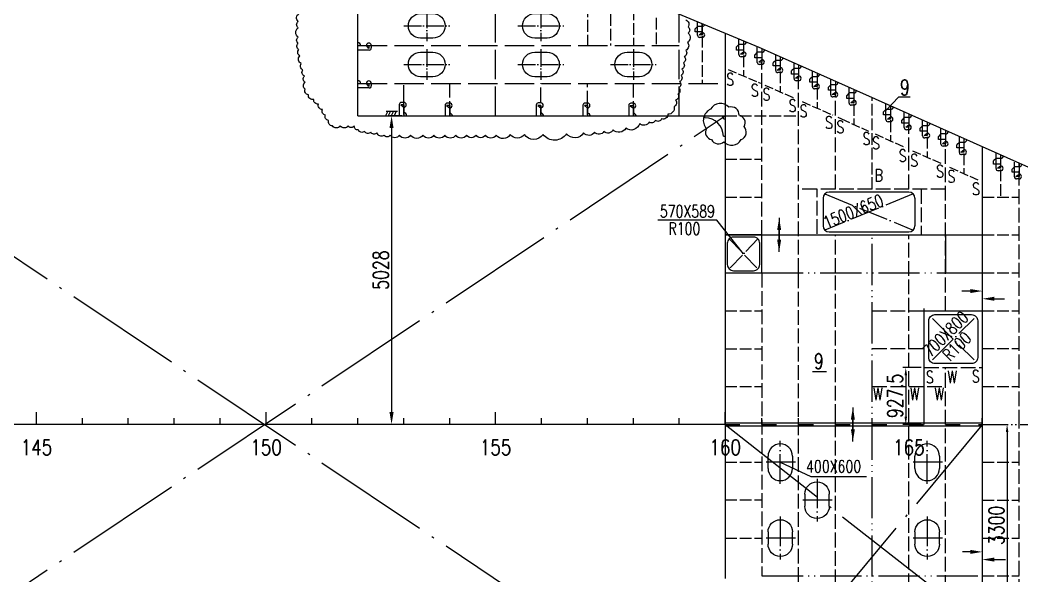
# Model space of a CAD drawing. Extents: x 373818 to 563892, y 592057 to 634257.
# Drawn here: x 533682 to 550048, y 613744 to 622826 of the extents above; entities that cross this region are included whole.
import ezdxf
from ezdxf.enums import TextEntityAlignment as Align

# ---------------------------------------------------------------- set-up
doc = ezdxf.new("R2010")
doc.units = 0
doc.header["$LTSCALE"] = 40
doc.header["$MEASUREMENT"] = 0
for name, pattern in [('ACAD_ISO02W100', [15, 12, -3]), ('ACAD_ISO03W100', [30, 12, -18]), ('ACAD_ISO04W100', [30.5, 24, -3, 0.5, -3]), ('ACAD_ISO05W100', [34, 24, -3, 0.5, -3, 0.5, -3])]:
    doc.linetypes.add(name, pattern=pattern)
doc.layers.get('0').update_dxf_attribs({"linetype": 'CONTINUOUS'})
doc.layers.get('DEFPOINTS').update_dxf_attribs({"linetype": 'CONTINUOUS'})
for name, color, linetype in [('01CONTINUOUS', 2, 'CONTINUOUS'), ('C-CEN', 4, 'ACAD_ISO04W100'), ('C-CON', 4, 'CONTINUOUS'), ('C-DAS', 4, 'ACAD_ISO02W100'), ('FRAME', 7, 'CONTINUOUS'), ('MODIFY', 7, 'CONTINUOUS'), ('TEXT', 9, 'CONTINUOUS'), ('Y-CON', 2, 'CONTINUOUS'), ('Y-DAS', 2, 'ACAD_ISO02W100'), ('Y-H', 2, 'ACAD_ISO03W100'), ('Y-PH', 2, 'ACAD_ISO05W100')]:
    doc.layers.add(name, color=color, linetype=linetype)
doc.styles.add('ROMANS', font='romans.shx', dxfattribs={"width": 0.75, "height": 250, "bigfont": 'hzdx.shx'})
doc.dimstyles.new('DM-100', dxfattribs={"dimscale": 0, "dimtxt": 250, "dimasz": 200, "dimexe": 30, "dimexo": 30, "dimgap": 50, "dimtad": 1, "dimdec": 0, "dimzin": 0, "dimdsep": 46, "dimtxsty": 'ROMANS', "dimcen": 0, "dimclrd": 1, "dimclre": 1, "dimclrt": 1, "dimadec": 0, "dimazin": 0, "dimtfac": 1, "dimtdec": 0, "dimtmove": 0, "dimatfit": 3, "dimfxl": 1, "dimtolj": 1, "dimtzin": 0, "dimarcsym": 0})
doc.dimstyles.new('DM-50', dxfattribs={"dimscale": 50, "dimtxt": 1, "dimasz": 2.5, "dimexe": 1, "dimexo": 1, "dimgap": 1, "dimtad": 1, "dimdec": 0, "dimdsep": 46, "dimtxsty": 'ROMANS', "dimblk1": 'CLOSEDBLANK', "dimblk2": 'CLOSEDBLANK', "dimcen": 0, "dimclrd": 1, "dimclre": 1, "dimclrt": 1, "dimadec": 0, "dimazin": 0, "dimtfac": 1, "dimtdec": 0, "dimtmove": 0, "dimatfit": 3, "dimldrblk": 'CLOSEDBLANK', "dimfxl": 1, "dimtolj": 1, "dimarcsym": 0})

# ---------------------------------------------------------------- blocks, each defined once
blk = doc.blocks.new('*D99')
at = {"color": 1, "linetype": 'ByBlock', "transparency": 16777216}
for p, q in [((539920, 622404), (539721, 622404)), ((539751, 622204), (539751, 617564)), ((539920, 617364), (539721, 617364))]:
    blk.add_line(p, q, dxfattribs=at)
for points in [[(539717, 622204), (539784, 622204), (539751, 622404)], [(539717, 617564), (539784, 617564), (539751, 617364)]]:
    blk.add_solid(points, dxfattribs=at)
at = {"layer": 'DEFPOINTS', "color": 0, "linetype": 'ByBlock', "transparency": 16777216}
for p in [(539950, 622404), (539751, 617364), (539950, 617364)]:
    blk.add_point(p, dxfattribs=at)
at = {"color": 1, "linetype": 'ByBlock', "transparency": 16777216, "insert": (539576, 619884), "char_height": 250, "attachment_point": 5, "rotation": 90, "style": 'ROMANS'}
blk.add_mtext('\\A1;5028', dxfattribs=at)
blk = doc.blocks.new('A$C3512239F')
at = {"color": 7, "linetype": 'ACAD_ISO04W100', "ltscale": 0.3}
for p, q in [((375, 0), (375, 500)), ((0, 250), (750, 250))]:
    blk.add_line(p, q, dxfattribs=at)
at = {"color": 7, "linetype": 'Continuous'}
for p, q in [((475, 450), (275, 450)), ((275, 50), (475, 50))]:
    blk.add_line(p, q, dxfattribs=at)
for centre, start, end in [((275, 250), 90, 270), ((475, 250), 270, 90)]:
    blk.add_arc(centre, 200, start, end, dxfattribs=at)
blk = doc.blocks.new('A$C63D31A94')
at = {"layer": 'C-CEN', "ltscale": 0.5}
for p, q in [((250, 700), (250, 0)), ((0, 350), (500, 350))]:
    blk.add_line(p, q, dxfattribs=at)
at = {"layer": 'C-CON'}
for p, q in [((50, 250), (50, 450)), ((450, 450), (450, 250))]:
    blk.add_line(p, q, dxfattribs=at)
for centre, start, end in [((250, 450), 0, 180), ((250, 250), 180, 0)]:
    blk.add_arc(centre, 200, start, end, dxfattribs=at)
blk = doc.blocks.new('*D210')
at = {"color": 1, "linetype": 'ByBlock', "transparency": 16777216}
for p, q in [((571958, 618297), (571658, 618297)), ((571708, 618172), (571708, 617494)), ((571958, 617369), (571658, 617369))]:
    blk.add_line(p, q, dxfattribs=at)
for points in [[(571687, 618172), (571729, 618172), (571708, 618297)], [(571687, 617494), (571729, 617494), (571708, 617369)]]:
    blk.add_solid(points, dxfattribs=at)
at = {"layer": 'DEFPOINTS', "color": 0, "linetype": 'ByBlock', "transparency": 16777216}
for p in [(572008, 618297), (571708, 617369), (572008, 617369)]:
    blk.add_point(p, dxfattribs=at)
at = {"color": 1, "linetype": 'ByBlock', "transparency": 16777216, "insert": (571533, 617833), "char_height": 250, "attachment_point": 5, "rotation": 90, "style": 'ROMANS'}
blk.add_mtext('\\A1;927.5', dxfattribs=at)
blk = doc.blocks.new('_CLOSEDBLANK')
at = {"color": 0, "linetype": 'ByBlock'}
for p, q in [((-1, 0.17), (0, 0)), ((-1, 0.17), (-1, -0.17)), ((0, 0), (-1, -0.17))]:
    blk.add_line(p, q, dxfattribs=at)

msp = doc.modelspace()

# ---------------------------------------------------------------- linework, layer by layer
at = {"color": 7, "ltscale": 0.2}
for p, q in [((544750.3, 622720.7), (544710.3, 622680.7)), ((544750.3, 622576.7), (544750.3, 622795.5)), ((544825.3, 622720.7), (544750.3, 622720.7)), ((544710.3, 622631.1), (544710.3, 622680.7)), ((544825.3, 622631.1), (544710.3, 622631.1)), ((545425.3, 622425.4), (545385.3, 622385.4)), ((545385.3, 622335.9), (545385.3, 622385.4)), ((545425.3, 622261.3), (545425.3, 622519.8)), ((545500.3, 622425.4), (545425.3, 622425.4)), ((545725.3, 622134.5), (545725.3, 622393)), ((539385.3, 622334.9), (539200.3, 622334.9)), ((545500.3, 622335.9), (545385.3, 622335.9)), ((545725.3, 622298.6), (545685.3, 622258.6)), ((545685.3, 622209.1), (545685.3, 622258.6)), ((545800.3, 622298.6), (545725.3, 622298.6)), ((546025.3, 622001.8), (546025.3, 622260.3)), ((545800.3, 622209.1), (545685.3, 622209.1)), ((546025.3, 622165.9), (545985.3, 622125.9)), ((545985.3, 622076.3), (545985.3, 622125.9)), ((546100.3, 622076.3), (545985.3, 622076.3)), ((546100.3, 622165.9), (546025.3, 622165.9)), ((546325.3, 621869), (546325.3, 622127.5)), ((546325.3, 622033.1), (546285.3, 621993.1)), ((546285.3, 621943.5), (546285.3, 621993.1)), ((546400.3, 621943.5), (546285.3, 621943.5)), ((546400.3, 622033.1), (546325.3, 622033.1)), ((546625.3, 621900.3), (546585.3, 621860.3)), ((546625.3, 621736.2), (546625.3, 621994.7)), ((546700.3, 621900.3), (546625.3, 621900.3)), ((546585.3, 621810.7), (546585.3, 621860.3)), ((546700.3, 621810.7), (546585.3, 621810.7)), ((546925.3, 621767.5), (546885.3, 621727.5)), ((546885.3, 621678), (546885.3, 621727.5)), ((546925.3, 621603.4), (546925.3, 621861.9)), ((547000.3, 621767.5), (546925.3, 621767.5)), ((547225.3, 621469.8), (547225.3, 621728.3)), ((539385.3, 621715.9), (539200.3, 621715.9)), ((547000.3, 621678), (546885.3, 621678)), ((547225.3, 621633.9), (547185.3, 621593.9)), ((547185.3, 621544.4), (547185.3, 621593.9)), ((547300.3, 621633.9), (547225.3, 621633.9)), ((539875.3, 621445), (539875.3, 621259.9)), ((540625.3, 621433.4), (540625.3, 621265.9)), ((542112.8, 621436.4), (542112.8, 621259.9)), ((542875.3, 621433.5), (542875.3, 621259.9)), ((543625.3, 621430.6), (543625.3, 621259.9)), ((547300.3, 621544.4), (547185.3, 621544.4)), ((547825.3, 621200), (547825.3, 621458.5)), ((547825.3, 621364.1), (547785.3, 621324.1)), ((547785.3, 621274.5), (547785.3, 621324.1)), ((547900.3, 621274.5), (547785.3, 621274.5)), ((547900.3, 621364.1), (547825.3, 621364.1)), ((548125.3, 621068), (548125.3, 621326.5)), ((548125.3, 621232.1), (548085.3, 621192.1)), ((548085.3, 621142.5), (548085.3, 621192.1)), ((548200.3, 621142.5), (548085.3, 621142.5)), ((548200.3, 621232.1), (548125.3, 621232.1)), ((548425.3, 621098.1), (548385.3, 621058.1)), ((548425.3, 620934), (548425.3, 621192.5)), ((548500.3, 621098.1), (548425.3, 621098.1)), ((548385.3, 621008.6), (548385.3, 621058.1)), ((548500.3, 621008.6), (548385.3, 621008.6)), ((548725.3, 620964.2), (548685.3, 620924.2)), ((548685.3, 620874.6), (548685.3, 620924.2)), ((548725.3, 620800.1), (548725.3, 621058.6)), ((548800.3, 620964.2), (548725.3, 620964.2)), ((549025.3, 620661.6), (549025.3, 620920.1)), ((548800.3, 620874.6), (548685.3, 620874.6)), ((549025.3, 620825.7), (548985.3, 620785.7)), ((548985.3, 620736.1), (548985.3, 620785.7)), ((549100.3, 620825.7), (549025.3, 620825.7)), ((549100.3, 620736.1), (548985.3, 620736.1)), ((549624.3, 620398.7), (549624.3, 620657.2)), ((549624.3, 620562.8), (549584.3, 620522.8)), ((549584.3, 620473.2), (549584.3, 620522.8)), ((549699.3, 620473.2), (549584.3, 620473.2)), ((549699.3, 620562.8), (549624.3, 620562.8)), ((549925.3, 620428.4), (549885.3, 620388.4)), ((549925.3, 620264.3), (549925.3, 620505.3)), ((550000.3, 620428.4), (549925.3, 620428.4)), ((549885.3, 620338.8), (549885.3, 620388.4)), ((550000.3, 620338.8), (549885.3, 620338.8))]:
    msp.add_line(p, q, dxfattribs=at)
for p, q in [((539420.3, 622409.9), (539420.3, 622369.9)), ((544825.3, 622541.7), (544785.3, 622541.7)), ((545500.3, 622226.3), (545460.3, 622226.3)), ((545800.3, 622099.5), (545760.3, 622099.5)), ((546100.3, 621966.8), (546060.3, 621966.8)), ((539420.3, 621790.9), (539420.3, 621750.9)), ((545749.3, 621807.1), (545776.4, 621795.1)), ((546400.3, 621834), (546360.3, 621834)), ((546700.3, 621701.2), (546660.3, 621701.2)), ((547000.3, 621568.4), (546960.3, 621568.4)), ((539950.3, 621480), (539910.3, 621480)), ((540700.3, 621468.4), (540660.3, 621468.4)), ((542187.8, 621471.4), (542147.8, 621471.4)), ((542950.3, 621468.5), (542910.3, 621468.5)), ((543700.3, 621465.6), (543660.3, 621465.6)), ((547300.3, 621434.8), (547260.3, 621434.8)), ((539619.8, 621259.9), (539842.9, 621259.9)), ((539690.9, 621335.3), (539653.5, 621259.9)), ((539664.3, 621335.3), (539849.8, 621335.3)), ((539734.2, 621335.3), (539696.8, 621259.9)), ((539780.7, 621335.3), (539743.4, 621259.9)), ((539828.6, 621335.3), (539791.2, 621259.9)), ((544870.3, 621229.9), (544870.3, 621259.9)), ((547900.3, 621165), (547860.3, 621165)), ((545170.3, 620929.9), (545200.3, 620929.9)), ((548200.3, 621033), (548160.3, 621033)), ((548500.3, 620899), (548460.3, 620899)), ((548800.3, 620765.1), (548760.3, 620765.1)), ((549100.3, 620626.6), (549060.3, 620626.6)), ((549699.3, 620363.7), (549659.3, 620363.7)), ((550000.3, 620229.3), (549960.3, 620229.3)), ((546929.6, 620014.9), (546900.3, 620014.9)), ((548200.3, 620014.9), (546929.6, 620014.9)), ((546800.3, 619914.9), (546800.3, 619464.9)), ((548300.3, 619914.9), (548300.3, 619464.9)), ((545061.7, 619554.3), (544098, 619554.3)), ((545500.3, 619005.4), (545061.7, 619554.3)), ((546900.3, 619364.9), (548200.3, 619364.9)), ((533950.3, 616219.9), (533950.3, 616419.9)), ((537700.3, 616219.9), (537700.3, 616419.9)), ((541450.3, 616219.9), (541450.3, 616419.9)), ((545200.3, 616219.9), (545200.3, 616419.9)), ((545200.3, 616219.9), (545200.3, 616419.9)), ((548200.3, 616219.9), (548200.3, 616419.9)), ((548200.3, 616219.9), (548200.3, 616419.9)), ((545200.3, 616219.9), (526450.3, 616219.9)), ((534700.3, 616219.9), (534700.3, 616319.9)), ((535450.3, 616219.9), (535450.3, 616319.9)), ((536200.3, 616219.9), (536200.3, 616319.9)), ((536950.3, 616219.9), (536950.3, 616319.9)), ((538450.3, 616219.9), (538450.3, 616319.9)), ((539200.3, 616219.9), (539200.3, 616319.9)), ((539950.3, 616219.9), (539950.3, 616319.9)), ((540700.3, 616219.9), (540700.3, 616319.9)), ((542200.3, 616219.9), (542200.3, 616319.9)), ((542950.3, 616219.9), (542950.3, 616319.9)), ((543700.3, 616219.9), (543700.3, 616319.9)), ((544450.3, 616219.9), (544450.3, 616319.9)), ((545800.3, 616219.9), (545800.3, 616319.9)), ((545800.3, 616219.9), (545800.3, 616319.9)), ((546400.3, 616219.9), (546400.3, 616319.9)), ((546400.3, 616219.9), (546400.3, 616319.9)), ((547000.3, 616219.9), (547000.3, 616319.9)), ((547000.3, 616219.9), (547000.3, 616319.9)), ((547600.3, 616219.9), (547600.3, 616319.9)), ((547600.3, 616219.9), (547600.3, 616319.9)), ((548800.3, 616219.9), (548800.3, 616319.9)), ((548800.3, 616219.9), (548800.3, 616319.9)), ((549400.3, 616219.9), (549400.3, 616319.9)), ((549400.3, 616219.9), (549400.3, 616319.9)), ((550000.3, 616219.9), (550000.3, 616319.9)), ((546100.3, 615600.9), (546598.2, 615366.4)), ((546598.2, 615366.4), (547508.1, 615366.4))]:
    msp.add_line(p, q)
at = {"ltscale": 0.3}
for p, q in [((547825.3, 621346.1), (548039, 621570.9)), ((548039, 621570.9), (548222.9, 621570.2))]:
    msp.add_line(p, q, dxfattribs=at)
at = {"lineweight": -2, "ltscale": 0.5}
for p, q in [((545200.3, 616244.9), (549400.3, 616244.9)), ((545200.3, 616194.9), (549400.3, 616194.9))]:
    msp.add_line(p, q, dxfattribs=at)
at = {"color": 1, "linetype": 'ByBlock'}
msp.add_line((549805.2, 616094.9), (549805.2, 613044.9), dxfattribs=at)
at = {"color": 1}
for points in [[(549202.5, 618398.1), (549063.4, 618398.1)], [(549598.1, 618272), (549762.6, 618272)], [(549202.5, 614137.2), (549078.4, 614137.2)], [(549598.1, 614011.1), (549777.6, 614011.1)]]:
    msp.add_lwpolyline(points, dxfattribs=at)
at = {"ltscale": 0.3}
msp.add_lwpolyline([(549325.3, 617912.6), (549325.3, 617312.6, -0.4142136), (549225.3, 617212.6), (548625.3, 617212.6, -0.4142136), (548525.3, 617312.6), (548525.3, 617912.6, -0.4142136), (548625.3, 618012.6), (549225.3, 618012.6, -0.4142136)], format="xyb", close=True, dxfattribs=at)
at = {"color": 7, "ltscale": 0.2}
for centre, start, end in [((544825.3, 622765.7), 270, 344.19776), ((539200.3, 622409.9), 0, 90), ((545500.3, 622470.4), 270, 0), ((545800.3, 622343.6), 270, 0), ((546100.3, 622210.8), 270, 0), ((546400.3, 622078.1), 270, 0), ((546700.3, 621945.3), 270, 0), ((539200.3, 621790.9), 0, 90), ((547000.3, 621812.5), 270, 0), ((547300.3, 621678.9), 270, 0), ((547900.3, 621409.1), 270, 0), ((539950.3, 621269.7), 351.23016, 90), ((540700.3, 621258.1), 2.2566, 90), ((542187.8, 621261.1), 351.23016, 90), ((542950.3, 621258.2), 2.07365, 90), ((543700.3, 621255.4), 5.76619, 90), ((548200.3, 621277.1), 270, 0), ((548500.3, 621143.1), 270, 0), ((548800.3, 621009.2), 270, 0), ((549100.3, 620870.7), 270, 0), ((549699.3, 620607.8), 270, 0), ((550000.3, 620473.4), 270, 0)]:
    msp.add_arc(centre, 45, start, end, dxfattribs=at)
for centre, radius, start, end in [((544785.3, 622576.7), 35, 180, 270), ((544825.3, 622581.7), 40, 270, 90), ((539380.3, 622409.9), 40, 0, 180), ((539385.3, 622369.9), 35, 270, 0), ((545460.3, 622261.3), 35, 180, 270), ((545500.3, 622266.3), 40, 270, 90), ((545760.3, 622134.5), 35, 180, 270), ((545800.3, 622139.5), 40, 270, 90), ((546060.3, 622001.8), 35, 180, 270), ((546100.3, 622006.8), 40, 270, 90), ((546400.3, 621874), 40, 270, 90), ((539380.3, 621790.9), 40, 0, 180), ((539385.3, 621750.9), 35, 270, 0), ((546360.3, 621869), 35, 180, 270), ((546660.3, 621736.2), 35, 180, 270), ((546700.3, 621741.2), 40, 270, 90), ((546960.3, 621603.4), 35, 180, 270), ((547000.3, 621608.4), 40, 270, 90), ((539910.3, 621445), 35, 90, 180), ((539950.3, 621440), 40, 270, 90), ((540660.3, 621433.4), 35, 90, 180), ((540700.3, 621428.4), 40, 270, 90), ((542147.8, 621436.4), 35, 90, 180), ((542187.8, 621431.4), 40, 270, 90), ((542910.3, 621433.5), 35, 90, 180), ((542950.3, 621428.5), 40, 270, 90), ((543660.3, 621430.6), 35, 90, 180), ((543700.3, 621425.6), 40, 270, 90), ((547260.3, 621469.8), 35, 180, 270), ((547300.3, 621474.8), 40, 270, 90), ((545200.3, 621259.9), 50, 180, 270), ((547900.3, 621205), 40, 270, 90), ((544870.3, 620929.9), 300, 0, 90), ((547860.3, 621200), 35, 180, 270), ((548200.3, 621073), 40, 270, 90), ((548160.3, 621068), 35, 180, 270), ((548460.3, 620934), 35, 180, 270), ((548500.3, 620939), 40, 270, 90), ((548760.3, 620800.1), 35, 180, 270), ((548800.3, 620805.1), 40, 270, 90), ((549060.3, 620661.6), 35, 180, 270), ((549100.3, 620666.6), 40, 270, 90), ((549699.3, 620403.7), 40, 270, 90), ((549659.3, 620398.7), 35, 180, 270), ((549960.3, 620264.3), 35, 180, 270), ((550000.3, 620269.3), 40, 270, 90), ((546900.3, 619914.9), 100, 90, 180), ((548200.3, 619914.9), 100, 0, 90), ((546900.3, 619464.9), 100, 180, 270), ((548200.3, 619464.9), 100, 270, 0)]:
    msp.add_arc(centre, radius, start, end)
at = {"color": 1}
for points in [[(549202.5, 618431.5), (549402.5, 618398.1), (549202.5, 618364.8)], [(549598.1, 618238.7), (549398.1, 618272), (549598.1, 618305.4)], [(549202.5, 614170.5), (549402.5, 614137.2), (549202.5, 614103.9)], [(549598.1, 613977.8), (549398.1, 614011.1), (549598.1, 614044.5)]]:
    msp.add_solid(points, dxfattribs=at)
at = {"color": 1, "linetype": 'ByBlock'}
msp.add_solid([(549784.4, 616094.9), (549826, 616094.9), (549805.2, 616219.9)], dxfattribs=at)
at = {"layer": '01CONTINUOUS'}
for p, q in [((539200.3, 621259.9), (539200.3, 624698.9)), ((539200.3, 621259.9), (545200.3, 621259.9)), ((549400.3, 620757.2), (549400.3, 614789.9)), ((545200.3, 619314.9), (549400.3, 619314.9)), ((548800.3, 619314.9), (548800.3, 618695.9)), ((548800.3, 618695.9), (549400.3, 618695.9)), ((548450.3, 616219.9), (548450.3, 618111.9)), ((548450.3, 618076.9), (549400.3, 618076.9)), ((549400.3, 614789.9), (549400.3, 611682.6))]:
    msp.add_line(p, q, dxfattribs=at)
msp.add_lwpolyline([(532788.3, 626083.3), (534100.3, 625854.1), (536393.3, 625390.5), (537350.3, 625171.9), (539359.3, 624658.2), (540600.3, 624297.7), (542293.3, 623751.7), (543850.3, 623176.9), (545749.3, 622382.1), (547100.3, 621784.1), (550350.3, 620333)], dxfattribs=at)
at = {"layer": 'C-CEN', "ltscale": 2}
for p, q in [((526450.3, 623739.9), (545200.3, 611179.9)), ((526450.3, 608699.9), (545200.3, 621259.9)), ((545200.3, 616219.9), (549400.3, 612919.9)), ((545200.3, 611179.9), (549400.3, 616206.9))]:
    msp.add_line(p, q, dxfattribs=at)
at = {"layer": 'C-CEN', "ltscale": 0.5}
for p, q in [((546829.6, 619985.6), (548271, 619394.2)), ((548271, 619985.6), (546829.6, 619394.2)), ((548585.9, 617952), (549264.7, 617273.2)), ((548585.9, 617273.2), (549264.7, 617952))]:
    msp.add_line(p, q, dxfattribs=at)
at = {"layer": 'C-CEN', "ltscale": 0.3}
for p, q in [((545264.6, 619250.6), (545736, 618760.2)), ((545736, 619250.6), (545264.6, 618760.2))]:
    msp.add_line(p, q, dxfattribs=at)
at = {"layer": 'C-CON'}
msp.add_line((546625.9, 617084.3), (546852.6, 617083.1), dxfattribs=at)
at = {"layer": 'C-DAS'}
for p, q in [((539200.3, 622409.9), (544450.3, 622409.9)), ((539200.3, 621790.9), (545200.3, 621790.9))]:
    msp.add_line(p, q, dxfattribs=at)
at = {"layer": 'C-DAS', "ltscale": 0.5}
for p, q in [((545800.3, 619314.9), (545800.3, 622139.5)), ((546400.3, 618695.9), (546400.3, 621874)), ((547000.3, 620064.9), (547000.3, 621608.4)), ((548200.3, 620064.9), (548200.3, 621073)), ((548800.3, 618076.9), (548800.3, 620805.1)), ((550000.3, 616219.9), (550000.3, 620489.3)), ((548800.3, 620064.9), (546400.3, 620064.9)), ((546700.3, 619332.4), (546700.3, 620064.9)), ((548400.3, 620064.9), (548400.3, 619314.9)), ((547000.3, 618695.9), (547000.3, 619314.9)), ((548200.3, 611146.8), (548200.3, 619314.9)), ((545800.3, 618695.9), (545800.3, 613743.9)), ((546400.3, 610345.8), (546400.3, 618695.9)), ((547000.3, 610611.3), (547000.3, 618695.9)), ((547600.3, 618076.9), (548450.3, 618076.9)), ((547600.3, 617457.9), (548450.3, 617457.9)), ((548450.3, 617148.4), (549400.3, 617148.4)), ((548800.3, 616219.9), (548800.3, 617148.4)), ((547600.3, 616838.9), (548800.3, 616838.9)), ((548800.3, 611414.7), (548800.3, 616206.9)), ((550000.3, 611950.5), (550000.3, 616219.9))]:
    msp.add_line(p, q, dxfattribs=at)
at = {"layer": 'C-DAS', "ltscale": 0.3}
for p, q in [((545246.9, 622017.4), (545749.3, 621807.1)), ((545848, 621763.4), (546339.6, 621545.8))]:
    msp.add_line(p, q, dxfattribs=at)
for points in [[(546458.8, 621493), (546959.9, 621271.3)], [(547039.4, 621236.1), (547100.3, 621209.1), (547541.4, 621012.2)], [(547647.5, 620964.8), (548142.8, 620743.7)], [(548259.9, 620691.4), (548746.2, 620474.3)], [(548866.4, 620420.6), (549354.2, 620202.8)]]:
    msp.add_lwpolyline(points, dxfattribs=at)
at = {"layer": 'FRAME'}
for p, q in [((545200.3, 616219.9), (545200.3, 616419.9)), ((548200.3, 616219.9), (548200.3, 616419.9)), ((545800.3, 616219.9), (545800.3, 616319.9)), ((546400.3, 616219.9), (546400.3, 616319.9)), ((547000.3, 616219.9), (547000.3, 616319.9)), ((547600.3, 616219.9), (547600.3, 616319.9)), ((548800.3, 616219.9), (548800.3, 616319.9)), ((549400.3, 616219.9), (549400.3, 616319.9))]:
    msp.add_line(p, q, dxfattribs=at)
at = {"layer": 'MODIFY', "color": 1, "linetype": 'Continuous'}
msp.add_lwpolyline([(544556.6, 622826.9, -0.5205671), (544594.8, 622712.4, -0.5205671), (544594.8, 622610.5, -0.5205671), (544582.1, 622457.8, -0.5205671), (544556.6, 622330.5, -0.5205671), (544531.1, 622228.7, -0.5205671), (544518.4, 622126.8, -0.5205671), (544492.9, 622025, -0.5205671), (544480.2, 621923.2, -0.5205671), (544454.7, 621821.4, -0.5205671), (544442, 621719.5, -0.5205671), (544429.2, 621617.7, -0.5205671), (544391, 621515.9, -0.5205671), (544365.5, 621414, -0.5205671), (544263.6, 621286.8, -0.5205671), (544161.7, 621210.4, -0.5205671), (544059.8, 621184.9, -0.5205671), (543957.9, 621159.5, -0.5205671), (543805.1, 621134, -0.5205671), (543575.8, 621057.7, -0.5205671), (543372, 621032.2, -0.5205671), (543219.1, 621006.7, -0.5205671), (543066.3, 620994, -0.5205671), (542887.9, 620981.3, -0.5205671), (542607.7, 620968.6, -0.5205671), (542225.6, 620955.8, -0.5205671), (541919.8, 620955.8, -0.5205671), (541690.6, 620955.8, -0.5205671), (541461.3, 620943.1, -0.5205671), (541282.9, 620943.1, -0.5205671), (541130.1, 620943.1, -0.5205671), (540977.2, 620943.1, -0.5205671), (540798.9, 620943.1, -0.5205671), (540620.6, 620943.1, -0.5205671), (540442.2, 620943.1, -0.5205671), (540263.9, 620943.1, -0.5205671), (540060.1, 620943.1, -0.5205671), (539881.8, 620943.1, -0.5205671), (539728.9, 620943.1, -0.5205671), (539627, 620943.1, -0.5205671), (539512.4, 620981.3, -0.5205671), (539410.5, 620994, -0.5205671), (539308.6, 621006.7, -0.5205671), (539206.6, 621032.2, -0.5205671), (539143, 621095.8), (539143, 621095.8, -0.5205671), (539041.1, 621095.8, -0.5205671), (538913.7, 621095.8, -0.5205671), (538786.3, 621095.8, -0.5205671), (538722.6, 621184.9, -0.5205671), (538671.7, 621274, -0.5205671), (538620.7, 621363.1, -0.5205671), (538557, 621452.2, -0.5205671), (538480.6, 621528.6, -0.5205671), (538391.4, 621605, -0.5205671), (538340.5, 621694.1, -0.5205671), (538340.5, 621808.6, -0.5205671), (538327.7, 621910.5, -0.5205671), (538302.3, 622012.3, -0.5205671), (538276.8, 622114.1, -0.5205671), (538251.3, 622241.4, -0.5205671), (538238.6, 622343.2, -0.5205671), (538225.8, 622445.1, -0.5205671), (538225.8, 622546.9, -0.5205671), (538225.8, 622699.6, -0.5205671), (538225.8, 622801.4, -0.5205671), (538238.6, 622928.7, -0.5205671)], format="xyb", dxfattribs=at)
msp.add_lwpolyline([(545459.8, 620871.4, 0.5205671), (545509.6, 621086.6, 0.5205671), (545426.7, 621268.8, 0.5205671), (545260.8, 621401.2, 0.5205671), (544962.2, 621368.1, 0.5205671), (544895.9, 621053.5, 0.5205671), (544978.8, 620871.4, 0.5205671), (545177.9, 620838.2, 0.5205671), (545459.8, 620871.4)], format="xyb", close=True, dxfattribs=at)
at = {"layer": 'TEXT'}
msp.add_lwpolyline([(545235.3, 618830.9, 0.4142136), (545335.3, 618730.9), (545665.3, 618730.9, 0.4142136), (545765.3, 618830.9), (545765.3, 619179.9, 0.4142136), (545665.3, 619279.9), (545335.3, 619279.9, 0.4142136), (545235.3, 619179.9), (545235.3, 618830.9)], format="xyb", dxfattribs=at)
at = {"layer": 'Y-CON'}
for p, q in [((544825.3, 622581.7), (544825.3, 622768.8)), ((545200.3, 622611.9), (545200.3, 613699.9)), ((545200.3, 622611.9), (545200.3, 613699.9)), ((545200.3, 621714.7), (545200.3, 613699.9)), ((545200.3, 621714.7), (545200.3, 613699.9)), ((539950.3, 621440), (539950.3, 621259.9)), ((540700.3, 621428.4), (540700.3, 621268.4)), ((542187.8, 621431.4), (542187.8, 621259.9)), ((542950.3, 621428.5), (542950.3, 621259.9)), ((543700.3, 621425.6), (543700.3, 621259.9))]:
    msp.add_line(p, q, dxfattribs=at)
for points in [[(544825.3, 622761.7), (544825.3, 622581.7), (544775.3, 622581.7), (544825.3, 622621.7)], [(539200.3, 622409.9), (539380.3, 622409.9), (539380.3, 622359.9), (539340.3, 622409.9)], [(545500.3, 622486.3), (545500.3, 622266.3), (545450.3, 622266.3), (545500.3, 622306.3)], [(545800.3, 622359.5), (545800.3, 622139.5), (545750.3, 622139.5), (545800.3, 622179.5)], [(546100.3, 622226.8), (546100.3, 622006.8), (546050.3, 622006.8), (546100.3, 622046.8)], [(546400.3, 622094), (546400.3, 621874), (546350.3, 621874), (546400.3, 621914)], [(546700.3, 621961.2), (546700.3, 621741.2), (546650.3, 621741.2), (546700.3, 621781.2)], [(539200.3, 621790.9), (539380.3, 621790.9), (539380.3, 621740.9), (539340.3, 621790.9)], [(547000.3, 621828.4), (547000.3, 621608.4), (546950.3, 621608.4), (547000.3, 621648.4)], [(547300.3, 621694.8), (547300.3, 621474.8), (547250.3, 621474.8), (547300.3, 621514.8)], [(539950.3, 621287.1), (539950.3, 621440), (539900.3, 621440), (539950.3, 621400)], [(540700.3, 621259.9), (540700.3, 621428.4), (540650.3, 621428.4), (540700.3, 621388.4)], [(542187.8, 621278.5), (542187.8, 621431.4), (542137.8, 621431.4), (542187.8, 621391.4)], [(542950.3, 621275.7), (542950.3, 621428.5), (542900.3, 621428.5), (542950.3, 621388.5)], [(543700.3, 621272.8), (543700.3, 621425.6), (543650.3, 621425.6), (543700.3, 621385.6)], [(547900.3, 621426.9), (547900.3, 621206.9), (547850.3, 621206.9), (547900.3, 621246.9)], [(548200.3, 621293), (548200.3, 621073), (548150.3, 621073), (548200.3, 621113)], [(548500.3, 621159), (548500.3, 620939), (548450.3, 620939), (548500.3, 620979)], [(548800.3, 621025.1), (548800.3, 620805.1), (548750.3, 620805.1), (548800.3, 620845.1)], [(549100.3, 620886.6), (549100.3, 620666.6), (549050.3, 620666.6), (549100.3, 620706.6)], [(549699.3, 620623.7), (549699.3, 620403.7), (549649.3, 620403.7), (549699.3, 620443.7)], [(550000.3, 620489.3), (550000.3, 620269.3), (549950.3, 620269.3), (550000.3, 620309.3)]]:
    msp.add_lwpolyline(points, dxfattribs=at)
msp.add_lwpolyline([(545200.3, 618695.9), (545800.3, 618695.9), (545800.3, 619314.9), (545200.3, 619314.9)], close=True, dxfattribs=at)
at = {"layer": 'Y-DAS'}
for p, q in [((541450.3, 621259.9), (541450.3, 624028.3)), ((544450.3, 621259.9), (544450.3, 622925.8)), ((539950.3, 621280), (539950.3, 621790.9))]:
    msp.add_line(p, q, dxfattribs=at)
at = {"layer": 'Y-DAS', "ltscale": 0.5}
for p, q in [((539200.3, 622511.4), (539200.3, 623936.3)), ((540700.3, 621259.9), (540700.3, 621790.9)), ((542187.8, 621485.2), (542190.5, 621790.9)), ((542950.3, 621428.8), (542950.3, 621790.9)), ((543700.3, 621259.9), (543700.3, 621790.9))]:
    msp.add_line(p, q, dxfattribs=at)
at = {"layer": 'Y-DAS', "ltscale": 0.4}
for p, q in [((542950.3, 623306.4), (542950.3, 622409.9)), ((543325.3, 623160.8), (543325.3, 622409.9)), ((543700.3, 623015.6), (543700.3, 622409.9)), ((544075.3, 622861.1), (544075.3, 622409.9)), ((544825.3, 622569.9), (544825.3, 621790.9)), ((545500.3, 622486.8), (545500.3, 621902)), ((546100.3, 622227.3), (546100.3, 621642.5)), ((546700.3, 621961.7), (546700.3, 621376.9)), ((547300.3, 621695.3), (547300.3, 621110.2)), ((547600.3, 620064.9), (547600.3, 621560.9)), ((547900.3, 621427.4), (547900.3, 620842.3)), ((545200.3, 621259.9), (546400.3, 621259.9)), ((548500.3, 621159.5), (548500.3, 620580.7)), ((549100.3, 620887.1), (549100.3, 620306.2)), ((549699.3, 620623.7), (549699.3, 619933.9)), ((545200.3, 620552.9), (545800.3, 620552.9)), ((545200.3, 619933.9), (545800.3, 619933.9)), ((549400.3, 619933.9), (550000.3, 619933.9)), ((549400.3, 619314.9), (550000.3, 619314.9)), ((549400.3, 618695.9), (550000.3, 618695.9)), ((545200.3, 618076.9), (545800.3, 618076.9)), ((549400.3, 618076.9), (550000.3, 618076.9)), ((545200.3, 617454), (545800.3, 617454)), ((549400.3, 617457.9), (550000.3, 617457.9)), ((545200.3, 616838.9), (545800.3, 616838.9)), ((549400.3, 616838.9), (550000.3, 616838.9)), ((545200.3, 615600.9), (545800.3, 615600.9)), ((549400.3, 615600.9), (550000.3, 615600.9)), ((545200.3, 614985.7), (545800.3, 614985.7)), ((549400.3, 614981.9), (550000.3, 614981.9)), ((545200.3, 614362.9), (545800.3, 614362.9)), ((549400.3, 614362.9), (550000.3, 614362.9)), ((549400.3, 613743.9), (550000.3, 613743.9))]:
    msp.add_line(p, q, dxfattribs=at)
at = {"layer": 'Y-H', "ltscale": 0.5}
msp.add_line((545200.3, 616219.9), (549400.3, 616219.9), dxfattribs=at)
at = {"layer": 'Y-PH', "ltscale": 0.7}
for p, q in [((547600.3, 610878.9), (547600.3, 619314.9)), ((545800.3, 618695.9), (549400.3, 618695.9)), ((545800.3, 613743.9), (549400.3, 613743.9))]:
    msp.add_line(p, q, dxfattribs=at)
at = {"layer": 'Y-PH', "ltscale": 0.5}
msp.add_line((549340.3, 616219.9), (552400.3, 616219.9), dxfattribs=at)

# ---------------------------------------------------------------- block references
at = {"layer": 'C-CON', "xscale": -1, "rotation": 180}
for p in [(539950.3, 622979.9), (541815.5, 622979.9), (539950.3, 622350.4), (541815.5, 622350.4), (543325.3, 622350.4)]:
    msp.add_blockref('A$C3512239F', p, dxfattribs=at)
at = {"layer": 'C-CON', "rotation": 180}
for p in [(546350.3, 615950.9), (548750.3, 615950.9)]:
    msp.add_blockref('A$C63D31A94', p, dxfattribs=at)
at = {"layer": 'C-CON', "xscale": -1}
for p in [(546950.3, 614631.9), (546350.3, 614012.9), (548750.3, 614012.9)]:
    msp.add_blockref('A$C63D31A94', p, dxfattribs=at)

# ---------------------------------------------------------------- texts
at = {"style": 'ROMANS', "width": 0.75}
for s, height, p in [('S', 200, (545218.2, 621757.1)), ('S', 200, (545618.9, 621575.3)), ('9', 250, (548054.8, 621599.6)), ('S', 200, (545811, 621512.7)), ('S', 200, (546236.5, 621326.1)), ('S', 200, (546416.4, 621238.2)), ('S', 200, (546832, 621051.5)), ('S', 200, (547017.7, 620979.1)), ('S', 200, (547443.1, 620787.5)), ('S', 200, (547599.4, 620715.5)), ('S', 200, (548034.7, 620509.1)), ('S', 200, (548224.9, 620432.2)), ('S', 200, (548645.4, 620255.4)), ('B', 200, (547642.1, 620189.7)), ('S', 200, (548831.7, 620169.3)), ('S', 200, (549232.4, 619967.8)), ('570X589', 200, (544132.6, 619600.3)), ('R100', 200, (544273.3, 619318.6)), ('9', 250, (546649.7, 617126.3)), ('S', 200, (548478.2, 616894.2)), ('W', 200, (548829.3, 616894.2)), ('S', 200, (549229.2, 616906.4)), ('W', 200, (547617.5, 616616.4)), ('W', 200, (548217.5, 616616.4)), ('W', 200, (548617.3, 616616.4)), ('400X600', 200, (546521.8, 615432.8))]:
    msp.add_text(s, height=height, dxfattribs=at).set_placement(p)
for s, rotation, p in [('1500X650', 22.05631, (546853.3, 619413.7)), ('700X800', 45, (548554.7, 617307.8)), ('R100', 45, (548870.7, 617240.1))]:
    msp.add_text(s, height=200, rotation=rotation, dxfattribs=at).set_placement(p)
at = {"color": 1, "linetype": 'ByBlock', "insert": (549630.2, 614569.9), "char_height": 250, "attachment_point": 5, "rotation": 90, "style": 'ROMANS'}
msp.add_mtext('\\A1;3300', dxfattribs=at)
at = {"layer": 'FRAME', "style": 'ROMANS', "width": 0.8}
for s, p in [('145', (533950.3, 615844.9)), ('150', (537700.3, 615844.9)), ('155', (541450.3, 615844.9)), ('160', (545200.3, 615844.9)), ('165', (548200.3, 615844.9))]:
    msp.add_text(s, height=250, dxfattribs=at).set_placement(p, align=Align.MIDDLE)

# ---------------------------------------------------------------- dimensions: what is measured, and where the dimension line sits
dim = msp.add_linear_dim(base=(539750.6, 616219.9), p1=(539950.3, 621259.9), p2=(539950.3, 616219.9), angle=90, text='5028', dimstyle='DM-100', override={"dimscale": 1, "dimtmove": 1})
dim.commit()
dim.dimension.update_dxf_attribs({"geometry": '*D99', "text_midpoint": (539575.6, 618739.9), "insert": (0, -1143.8)})
at = {"ltscale": 0.3}
dim = msp.add_linear_dim(base=(548150.3, 616219.9), p1=(548450.3, 617148.4), p2=(548450.3, 616219.9), angle=90, text='927.5', dimstyle='DM-50', dxfattribs=at)
dim.commit()
dim.dimension.update_dxf_attribs({"geometry": '*D210', "text_midpoint": (547975.3, 616684.1), "insert": (-23557.8, -1149)})

# ---------------------------------------------------------------- leaders
at = {"color": 1}
for points in [[(546081.8, 619593.4), (546081.8, 619177.2)], [(546081.8, 619036.4), (546081.8, 619452.5)], [(547286, 616498.4), (547286, 616082.2)], [(547286, 615941.4), (547286, 616357.5)]]:
    msp.add_leader(points, dimstyle='DM-100', override={"dimscale": 1}, dxfattribs=at)

doc.saveas('drawing.dxf')
